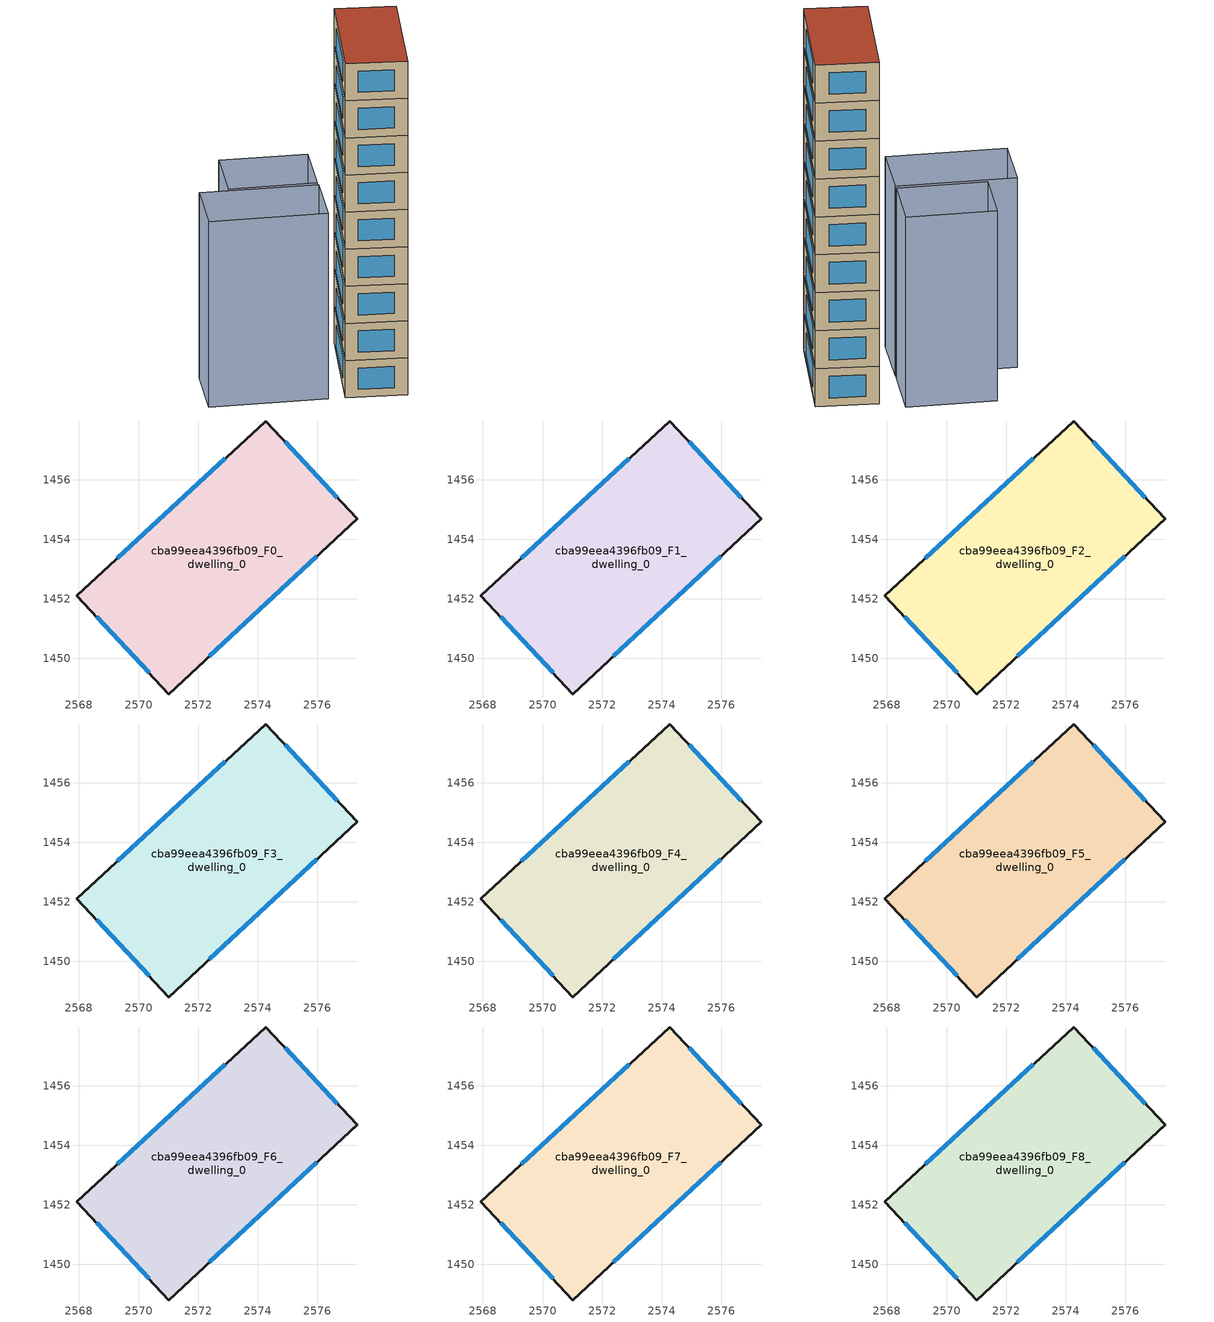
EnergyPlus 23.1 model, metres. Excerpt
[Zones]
cba99eea4396fb09_F0_dwelling_0
 floor ground (EU_floor_Construction): 2574.27,1457.97 2577.34,1454.68 2571.01,1448.8 2567.93,1452.1 z0
 wall outside (EU_wall_Construction): 2577.34,1454.68 2574.27,1457.97 2567.93,1452.1 2571.01,1448.8 2577.34,1454.68 z0:3
 window (EU_Window_Construction): 2576.69,1455.39 2574.93,1457.27 / 2572.37,1450.06 2575.99,1453.42 / 2568.59,1451.39 2570.35,1449.51 / 2572.91,1456.72 2569.29,1453.36 z0.64:2.36
cba99eea4396fb09_F1_dwelling_0
 floor to cba99eea4396fb09_F0_dwelling_0 (EU_floor_Construction): 2574.27,1457.97 2577.34,1454.68 2571.01,1448.8 2567.93,1452.1 z3
 wall outside (EU_wall_Construction): 2577.34,1454.68 2574.27,1457.97 2567.93,1452.1 2571.01,1448.8 2577.34,1454.68 z3:6
 window (EU_Window_Construction): 2576.69,1455.39 2574.93,1457.27 / 2572.37,1450.06 2575.99,1453.42 / 2568.59,1451.39 2570.35,1449.51 / 2572.91,1456.72 2569.29,1453.36 z3.64:5.36
cba99eea4396fb09_F2_dwelling_0
 floor to cba99eea4396fb09_F1_dwelling_0 (EU_floor_Construction): 2574.27,1457.97 2577.34,1454.68 2571.01,1448.8 2567.93,1452.1 z6
 wall outside (EU_wall_Construction): 2577.34,1454.68 2574.27,1457.97 2567.93,1452.1 2571.01,1448.8 2577.34,1454.68 z6:9
 window (EU_Window_Construction): 2576.69,1455.39 2574.93,1457.27 / 2572.37,1450.06 2575.99,1453.42 / 2568.59,1451.39 2570.35,1449.51 / 2572.91,1456.72 2569.29,1453.36 z6.64:8.36
cba99eea4396fb09_F3_dwelling_0
 floor to cba99eea4396fb09_F2_dwelling_0 (EU_floor_Construction): 2574.27,1457.97 2577.34,1454.68 2571.01,1448.8 2567.93,1452.1 z9
 wall outside (EU_wall_Construction): 2577.34,1454.68 2574.27,1457.97 2567.93,1452.1 2571.01,1448.8 2577.34,1454.68 z9:12
 window (EU_Window_Construction): 2576.69,1455.39 2574.93,1457.27 / 2572.37,1450.06 2575.99,1453.42 / 2568.59,1451.39 2570.35,1449.51 / 2572.91,1456.72 2569.29,1453.36 z9.64:11.36
cba99eea4396fb09_F4_dwelling_0
 floor to cba99eea4396fb09_F3_dwelling_0 (EU_floor_Construction): 2574.27,1457.97 2577.34,1454.68 2571.01,1448.8 2567.93,1452.1 z12
 wall outside (EU_wall_Construction): 2577.34,1454.68 2574.27,1457.97 2567.93,1452.1 2571.01,1448.8 2577.34,1454.68 z12:15
 window (EU_Window_Construction): 2576.69,1455.39 2574.93,1457.27 / 2572.37,1450.06 2575.99,1453.42 / 2568.59,1451.39 2570.35,1449.51 / 2572.91,1456.72 2569.29,1453.36 z12.64:14.36
cba99eea4396fb09_F5_dwelling_0
 floor to cba99eea4396fb09_F4_dwelling_0 (EU_floor_Construction): 2574.27,1457.97 2577.34,1454.68 2571.01,1448.8 2567.93,1452.1 z15
 wall outside (EU_wall_Construction): 2577.34,1454.68 2574.27,1457.97 2567.93,1452.1 2571.01,1448.8 2577.34,1454.68 z15:18
 window (EU_Window_Construction): 2576.69,1455.39 2574.93,1457.27 / 2572.37,1450.06 2575.99,1453.42 / 2568.59,1451.39 2570.35,1449.51 / 2572.91,1456.72 2569.29,1453.36 z15.64:17.36
cba99eea4396fb09_F6_dwelling_0
 floor to cba99eea4396fb09_F5_dwelling_0 (EU_floor_Construction): 2574.27,1457.97 2577.34,1454.68 2571.01,1448.8 2567.93,1452.1 z18
 wall outside (EU_wall_Construction): 2577.34,1454.68 2574.27,1457.97 2567.93,1452.1 2571.01,1448.8 2577.34,1454.68 z18:21
 window (EU_Window_Construction): 2576.69,1455.39 2574.93,1457.27 / 2572.37,1450.06 2575.99,1453.42 / 2568.59,1451.39 2570.35,1449.51 / 2572.91,1456.72 2569.29,1453.36 z18.64:20.36
cba99eea4396fb09_F7_dwelling_0
 floor to cba99eea4396fb09_F6_dwelling_0 (EU_floor_Construction): 2574.27,1457.97 2577.34,1454.68 2571.01,1448.8 2567.93,1452.1 z21
 wall outside (EU_wall_Construction): 2577.34,1454.68 2574.27,1457.97 2567.93,1452.1 2571.01,1448.8 2577.34,1454.68 z21:24
 window (EU_Window_Construction): 2576.69,1455.39 2574.93,1457.27 / 2572.37,1450.06 2575.99,1453.42 / 2568.59,1451.39 2570.35,1449.51 / 2572.91,1456.72 2569.29,1453.36 z21.64:23.36
cba99eea4396fb09_F8_dwelling_0
 floor to cba99eea4396fb09_F7_dwelling_0 (EU_floor_Construction): 2574.27,1457.97 2577.34,1454.68 2571.01,1448.8 2567.93,1452.1 z24
 wall outside (EU_wall_Construction): 2577.34,1454.68 2574.27,1457.97 2567.93,1452.1 2571.01,1448.8 2577.34,1454.68 z24:27
 window (EU_Window_Construction): 2576.69,1455.39 2574.93,1457.27 / 2572.37,1450.06 2575.99,1453.42 / 2568.59,1451.39 2570.35,1449.51 / 2572.91,1456.72 2569.29,1453.36 z24.64:26.36
 roof outside (EU_roof_Construction): 2577.34,1454.68 2574.27,1457.97 2567.93,1452.1 2571.01,1448.8 z27
shading: 2567.08,1452.98 2560.82,1458.97 / 2560.82,1458.97 2563.94,1462.23 / 2563.94,1462.23 2570.2,1456.24 / 2570.2,1456.24 2567.08,1452.98 / 2568.8,1464.23 2573.49,1459.74 / 2573.49,1459.74 2570.38,1456.48 / 2570.38,1456.48 2565.68,1460.97 / 2565.68,1460.97 2568.8,1464.23 z0:15
[Building]
EU S2 Campaign: North Axis=0; Terrain=City; Solar Distribution=FullExterior
[Site:Location]
Yerevan-Zvartnots.Intl.AP: Latitude=40.15; Longitude=44.383; Time Zone=4; Elevation=854
[SizingPeriod:WeatherFileDays]
AnnualSizingPeriod: Begin Month=1; Begin Day of Month=1; End Month=12; End Day of Month=31; Day of Week for Start Day=Monday; Use Weather File Daylight Saving Period=No; Use Weather File Rain and Snow Indicators=No
[MATERIAL]
EU_InternalMass_Material: Roughness=MediumRough; Thickness=0.1; Conductivity=1; Density=1800; Specific Heat=900; Thermal Absorptance=0.9; Solar Absorptance=0.7; Visible Absorptance=0.7
[MATERIAL:NOMASS] Roughness=MediumRough; Thermal Absorptance=0.9; Solar Absorptance=0.7; Visible Absorptance=0.7
Name | Thermal Resistance
EU_wall_NoMass | 1.05043
EU_roof_NoMass | 1.45357
EU_floor_NoMass | 0.478065
[WINDOWMATERIAL:SIMPLEGLAZINGSYSTEM]
EU_Window_SimpleGlazing: UFactor=2.5566; Solar Heat Gain Coefficient=0.75; Visible Transmittance=0.75
[CONSTRUCTION]
EU_wall_Construction: EU_wall_NoMass
EU_roof_Construction: EU_roof_NoMass
EU_floor_Construction: EU_floor_NoMass
EU_Window_Construction: EU_Window_SimpleGlazing
EU_InternalMass_Construction: EU_InternalMass_Material
[ZONE] Type=1; Multiplier=1; Ceiling Height=autocalculate; Volume=116.916; Floor Area=autocalculate; Part of Total Floor Area=Yes
cba99eea4396fb09_F0_dwelling_0; cba99eea4396fb09_F1_dwelling_0; cba99eea4396fb09_F2_dwelling_0; cba99eea4396fb09_F3_dwelling_0; cba99eea4396fb09_F4_dwelling_0; cba99eea4396fb09_F5_dwelling_0; cba99eea4396fb09_F6_dwelling_0; cba99eea4396fb09_F7_dwelling_0; cba99eea4396fb09_F8_dwelling_0
[INTERNALMASS] Construction=EU_InternalMass_Construction; Surface Area=38.972
Name | Zone or ZoneList
cba99eea4396fb09_F0_dwelling_0_EU_InternalMass | cba99eea4396fb09_F0_dwelling_0
cba99eea4396fb09_F1_dwelling_0_EU_InternalMass | cba99eea4396fb09_F1_dwelling_0
cba99eea4396fb09_F2_dwelling_0_EU_InternalMass | cba99eea4396fb09_F2_dwelling_0
cba99eea4396fb09_F3_dwelling_0_EU_InternalMass | cba99eea4396fb09_F3_dwelling_0
cba99eea4396fb09_F4_dwelling_0_EU_InternalMass | cba99eea4396fb09_F4_dwelling_0
cba99eea4396fb09_F5_dwelling_0_EU_InternalMass | cba99eea4396fb09_F5_dwelling_0
cba99eea4396fb09_F6_dwelling_0_EU_InternalMass | cba99eea4396fb09_F6_dwelling_0
cba99eea4396fb09_F7_dwelling_0_EU_InternalMass | cba99eea4396fb09_F7_dwelling_0
cba99eea4396fb09_F8_dwelling_0_EU_InternalMass | cba99eea4396fb09_F8_dwelling_0
[OTHEREQUIPMENT] Fuel Type=Electricity; Design Level Calculation Method=Watts/Area; Power per Zone Floor Area=1; Fraction Latent=0; Fraction Radiant=0; Fraction Lost=0; Carbon Dioxide Generation Rate=0; EndUse Subcategory=EU_Step8_InternalGains
Name | Zone or ZoneList or Space or SpaceList | Schedule
EU_Step8_InternalGain_cba99eea4396fb09_F0_dwelling_0_f000 | cba99eea4396fb09_F0_dwelling_0 | EU_Step8_GainSchedule_cba99eea4396fb09_F0_dwelling_0_f000
EU_Step8_InternalGain_cba99eea4396fb09_F1_dwelling_0_f000 | cba99eea4396fb09_F1_dwelling_0 | EU_Step8_GainSchedule_cba99eea4396fb09_F1_dwelling_0_f000
EU_Step8_InternalGain_cba99eea4396fb09_F2_dwelling_0_f000 | cba99eea4396fb09_F2_dwelling_0 | EU_Step8_GainSchedule_cba99eea4396fb09_F2_dwelling_0_f000
EU_Step8_InternalGain_cba99eea4396fb09_F3_dwelling_0_f000 | cba99eea4396fb09_F3_dwelling_0 | EU_Step8_GainSchedule_cba99eea4396fb09_F3_dwelling_0_f000
EU_Step8_InternalGain_cba99eea4396fb09_F4_dwelling_0_f000 | cba99eea4396fb09_F4_dwelling_0 | EU_Step8_GainSchedule_cba99eea4396fb09_F4_dwelling_0_f000
EU_Step8_InternalGain_cba99eea4396fb09_F5_dwelling_0_f000 | cba99eea4396fb09_F5_dwelling_0 | EU_Step8_GainSchedule_cba99eea4396fb09_F5_dwelling_0_f000
EU_Step8_InternalGain_cba99eea4396fb09_F6_dwelling_0_f000 | cba99eea4396fb09_F6_dwelling_0 | EU_Step8_GainSchedule_cba99eea4396fb09_F6_dwelling_0_f000
EU_Step8_InternalGain_cba99eea4396fb09_F7_dwelling_0_f000 | cba99eea4396fb09_F7_dwelling_0 | EU_Step8_GainSchedule_cba99eea4396fb09_F7_dwelling_0_f000
EU_Step8_InternalGain_cba99eea4396fb09_F8_dwelling_0_f000 | cba99eea4396fb09_F8_dwelling_0 | EU_Step8_GainSchedule_cba99eea4396fb09_F8_dwelling_0_f000
[ZONEVENTILATION:DESIGNFLOWRATE] Schedule=EU_AlwaysOn; Design Flow Rate Calculation Method=AirChanges/Hour; Air Changes per Hour=0.557805; Ventilation Type=Natural; Fan Pressure Rise=0; Fan Total Efficiency=1; Constant Term Coefficient=1; Temperature Term Coefficient=0; Velocity Term Coefficient=0; Velocity Squared Term Coefficient=0; Minimum Indoor Temperature=-100; Maximum Indoor Temperature=100; Delta Temperature=-100; Minimum Outdoor Temperature=-100; Maximum Outdoor Temperature=100; Maximum Wind Speed=40
Name | Zone or ZoneList or Space or SpaceList
EU_ConstantAir_cba99eea4396fb09_F0_dwelling_0 | cba99eea4396fb09_F0_dwelling_0
EU_ConstantAir_cba99eea4396fb09_F1_dwelling_0 | cba99eea4396fb09_F1_dwelling_0
EU_ConstantAir_cba99eea4396fb09_F2_dwelling_0 | cba99eea4396fb09_F2_dwelling_0
EU_ConstantAir_cba99eea4396fb09_F3_dwelling_0 | cba99eea4396fb09_F3_dwelling_0
EU_ConstantAir_cba99eea4396fb09_F4_dwelling_0 | cba99eea4396fb09_F4_dwelling_0
EU_ConstantAir_cba99eea4396fb09_F5_dwelling_0 | cba99eea4396fb09_F5_dwelling_0
EU_ConstantAir_cba99eea4396fb09_F6_dwelling_0 | cba99eea4396fb09_F6_dwelling_0
EU_ConstantAir_cba99eea4396fb09_F7_dwelling_0 | cba99eea4396fb09_F7_dwelling_0
EU_ConstantAir_cba99eea4396fb09_F8_dwelling_0 | cba99eea4396fb09_F8_dwelling_0
[HVACTEMPLATE:THERMOSTAT] Constant Heating Setpoint=20; Constant Cooling Setpoint=50
EU_HeatOnly_cba99eea4396fb09_F0_dwelling_0; EU_HeatOnly_cba99eea4396fb09_F1_dwelling_0; EU_HeatOnly_cba99eea4396fb09_F2_dwelling_0; EU_HeatOnly_cba99eea4396fb09_F3_dwelling_0; EU_HeatOnly_cba99eea4396fb09_F4_dwelling_0; EU_HeatOnly_cba99eea4396fb09_F5_dwelling_0; EU_HeatOnly_cba99eea4396fb09_F6_dwelling_0; EU_HeatOnly_cba99eea4396fb09_F7_dwelling_0; EU_HeatOnly_cba99eea4396fb09_F8_dwelling_0
[HVACTEMPLATE:ZONE:IDEALLOADSAIRSYSTEM] System Availability Schedule=EU_AlwaysOn; Maximum Heating Supply Air Temperature=50; Minimum Cooling Supply Air Temperature=13; Maximum Heating Supply Air Humidity Ratio=0.0156; Minimum Cooling Supply Air Humidity Ratio=0.0077; Heating Limit=NoLimit; Cooling Limit=NoLimit; Heating Availability Schedule=EU_AlwaysOn; Cooling Availability Schedule=EU_CoolingOff; Dehumidification Control Type=ConstantSensibleHeatRatio; Cooling Sensible Heat Ratio=0.7; Dehumidification Setpoint=60; Humidification Control Type=None; Humidification Setpoint=30; Outdoor Air Method=None; Outdoor Air Flow Rate per Person=0.00944; Outdoor Air Flow Rate per Zone Floor Area=0; Outdoor Air Flow Rate per Zone=0; Demand Controlled Ventilation Type=None; Outdoor Air Economizer Type=NoEconomizer; Heat Recovery Type=None; Sensible Heat Recovery Effectiveness=0.7; Latent Heat Recovery Effectiveness=0.65
Name | Template Thermostat
cba99eea4396fb09_F0_dwelling_0 | EU_HeatOnly_cba99eea4396fb09_F0_dwelling_0
cba99eea4396fb09_F1_dwelling_0 | EU_HeatOnly_cba99eea4396fb09_F1_dwelling_0
cba99eea4396fb09_F2_dwelling_0 | EU_HeatOnly_cba99eea4396fb09_F2_dwelling_0
cba99eea4396fb09_F3_dwelling_0 | EU_HeatOnly_cba99eea4396fb09_F3_dwelling_0
cba99eea4396fb09_F4_dwelling_0 | EU_HeatOnly_cba99eea4396fb09_F4_dwelling_0
cba99eea4396fb09_F5_dwelling_0 | EU_HeatOnly_cba99eea4396fb09_F5_dwelling_0
cba99eea4396fb09_F6_dwelling_0 | EU_HeatOnly_cba99eea4396fb09_F6_dwelling_0
cba99eea4396fb09_F7_dwelling_0 | EU_HeatOnly_cba99eea4396fb09_F7_dwelling_0
cba99eea4396fb09_F8_dwelling_0 | EU_HeatOnly_cba99eea4396fb09_F8_dwelling_0
[SIZING:ZONE] Zone Cooling Design Supply Air Temperature Input Method=SupplyAirTemperature; Zone Cooling Design Supply Air Temperature=13; Zone Heating Design Supply Air Temperature Input Method=SupplyAirTemperature; Zone Heating Design Supply Air Temperature=50; Zone Cooling Design Supply Air Humidity Ratio=0.008; Zone Heating Design Supply Air Humidity Ratio=0.008; Cooling Design Air Flow Method=DesignDay; Cooling Design Air Flow Rate=0; Cooling Minimum Air Flow per Zone Floor Area=0.000762; Cooling Minimum Air Flow=0; Cooling Minimum Air Flow Fraction=0.2; Heating Design Air Flow Method=DesignDay; Heating Design Air Flow Rate=0; Heating Maximum Air Flow per Zone Floor Area=0.002032; Heating Maximum Air Flow=0.141576; Heating Maximum Air Flow Fraction=0.3; Account for Dedicated Outdoor Air System=No; Dedicated Outdoor Air System Control Strategy=NeutralSupplyAir; Dedicated Outdoor Air Low Setpoint Temperature for Design=autosize; Dedicated Outdoor Air High Setpoint Temperature for Design=autosize; Zone Load Sizing Method=Sensible Load Only No Latent Load; Zone Latent Cooling Design Supply Air Humidity Ratio Input Method=HumidityRatioDifference; Zone Cooling Design Supply Air Humidity Ratio Difference=0.005; Zone Latent Heating Design Supply Air Humidity Ratio Input Method=HumidityRatioDifference; Zone Humidification Design Supply Air Humidity Ratio Difference=0.005
cba99eea4396fb09_F0_dwelling_0; cba99eea4396fb09_F1_dwelling_0; cba99eea4396fb09_F2_dwelling_0; cba99eea4396fb09_F3_dwelling_0; cba99eea4396fb09_F4_dwelling_0; cba99eea4396fb09_F5_dwelling_0; cba99eea4396fb09_F6_dwelling_0; cba99eea4396fb09_F7_dwelling_0; cba99eea4396fb09_F8_dwelling_0
[SCHEDULE:CONSTANT]
Name | Hourly Value
EU_AlwaysOn | 1
EU_CoolingOff | 0
[SCHEDULE:FILE] Column Number=1; Rows to Skip at Top=0; Number of Hours of Data=8760; Column Separator=Comma; Interpolate to Timestep=No; Minutes per Item=60; Adjust Schedule for Daylight Savings=Yes
Name | File
EU_Step8_GainSchedule_cba99eea4396fb09_F0_dwelling_0_f000 | ../../schedules/cba99eea4396fb09/cba99eea4396fb09_F0_dwelling_0_f000_gain.csv
EU_Step8_GainSchedule_cba99eea4396fb09_F1_dwelling_0_f000 | ../../schedules/cba99eea4396fb09/cba99eea4396fb09_F1_dwelling_0_f000_gain.csv
EU_Step8_GainSchedule_cba99eea4396fb09_F2_dwelling_0_f000 | ../../schedules/cba99eea4396fb09/cba99eea4396fb09_F2_dwelling_0_f000_gain.csv
EU_Step8_GainSchedule_cba99eea4396fb09_F3_dwelling_0_f000 | ../../schedules/cba99eea4396fb09/cba99eea4396fb09_F3_dwelling_0_f000_gain.csv
EU_Step8_GainSchedule_cba99eea4396fb09_F4_dwelling_0_f000 | ../../schedules/cba99eea4396fb09/cba99eea4396fb09_F4_dwelling_0_f000_gain.csv
EU_Step8_GainSchedule_cba99eea4396fb09_F5_dwelling_0_f000 | ../../schedules/cba99eea4396fb09/cba99eea4396fb09_F5_dwelling_0_f000_gain.csv
EU_Step8_GainSchedule_cba99eea4396fb09_F6_dwelling_0_f000 | ../../schedules/cba99eea4396fb09/cba99eea4396fb09_F6_dwelling_0_f000_gain.csv
EU_Step8_GainSchedule_cba99eea4396fb09_F7_dwelling_0_f000 | ../../schedules/cba99eea4396fb09/cba99eea4396fb09_F7_dwelling_0_f000_gain.csv
EU_Step8_GainSchedule_cba99eea4396fb09_F8_dwelling_0_f000 | ../../schedules/cba99eea4396fb09/cba99eea4396fb09_F8_dwelling_0_f000_gain.csv
